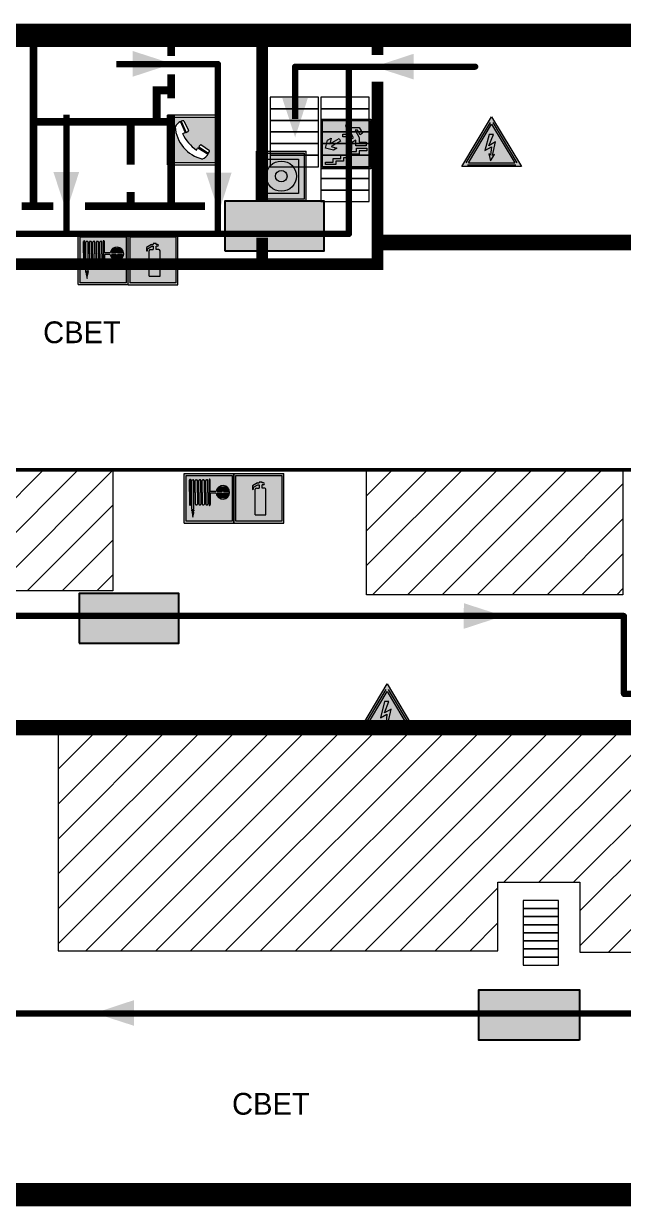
# Model space of a CAD drawing. Header units: millimetres. Extents: x 13114 to 67229, y 22859 to 38520.
# Drawn here: x 20393 to 20491.7, y 30578.7 to 30773.5 of the extents above; entities that cross this region are included whole.
import ezdxf

# ---------------------------------------------------------------- set-up
doc = ezdxf.new("R2010")
doc.units = ezdxf.units.MM
doc.layers.add('План_Штампы', color=7, linetype='Continuous')
doc.styles.add('обычный', font='arial.ttf')
pattern_1 = [(45, (-1883.78, 20265.3152), (-2.87368196, 2.87368196), [])]

# ---------------------------------------------------------------- blocks, each defined once
blk = doc.blocks.new('A$C7B4425F7')
at = {"true_color": 0xffffff}
blk.add_hatch(color=7, dxfattribs=at).paths.add_polyline_path([(0, 0), (-16, 0), (-16, -8), (0, -8)])
h = blk.add_hatch(color=126)
h.paths.add_polyline_path([(-0.2, -0.2), (-15.8, -0.2), (-15.8, -7.8), (-0.2, -7.8)])
h.paths.add_polyline_path([(-11.76, -2.03), (-11.76, -3.66), (-11.17, -3.66, -0.568275), (-11.17, -6.18), (-12.58, -6.18), (-12.58, -2.03)], flags=16)
h.paths.add_polyline_path([(-13.33, -4.12, -0.495768), (-13.59, -6.18), (-15.03, -6.18), (-15.03, -2.03), (-13.59, -2.03, -0.487973)], flags=16)
h.paths.add_polyline_path([(-10.25, -2.03), (-9.48, -2.03), (-9.48, -6.18), (-10.25, -6.18)], flags=16)
h.paths.add_polyline_path([(-13.84, -3.69), (-14.24, -3.69), (-14.24, -3.03), (-13.9, -3.03, -0.692621)], flags=0)
h.paths.add_polyline_path([(-9.15, -2.03), (-8.4, -2.03), (-8.04, -3.07), (-7.68, -2.03), (-6.93, -2.03), (-7.64, -4.1), (-6.93, -6.18), (-7.68, -6.18), (-8.04, -5.14), (-8.4, -6.18), (-9.15, -6.18), (-8.44, -4.1)], flags=16)
h.paths.add_polyline_path([(-11.76, -4.46), (-11.42, -4.46, -0.692621), (-11.36, -5.12), (-11.76, -5.12)], flags=0)
h.paths.add_polyline_path([(-13.9, -5.2), (-14.24, -5.2), (-14.24, -4.55), (-13.84, -4.55, -0.708038)], flags=0)
edge = h.paths.add_edge_path(flags=16)
edge.add_ellipse((-5.51, -4.08), major_axis=(0, 2.05), ratio=0.586184, start_angle=0, end_angle=360)
edge = h.paths.add_edge_path(flags=0)
edge.add_ellipse((-5.51, -4.08), major_axis=(0, 1.14), ratio=0.454828, start_angle=0, end_angle=360)
h.paths.add_polyline_path([(-4.13, -4.96, 0.377264), (-3.48, -4.52, 0.0555), (-3.16, -2.03), (-1.66, -2.03), (-1.66, -4.96), (-0.96, -4.96), (-0.96, -7.01), (-1.75, -7.01), (-1.75, -6.18), (-3.3, -6.18), (-3.3, -7.02), (-4.13, -7.02)], flags=16)
h.paths.add_polyline_path([(-2.73, -2.91), (-2.28, -2.91), (-2.28, -4.96), (-3.05, -4.96, 0.079136)], flags=0)
at = {"color": 126}
blk.add_lwpolyline([(-16, -8), (0, -8), (0, 0), (-16, 0)], close=True, dxfattribs=at)
blk = doc.blocks.new('вниз 3')
at = {"lineweight": 0, "true_color": 0xffffff}
h = blk.add_hatch(color=7, dxfattribs=at)
h.dxf.hatch_style = 1
h.paths.add_polyline_path([(40997.5, -4475.69), (40997.25, -4475.28), (40995.76, -4476.15), (40995.97, -4475.23), (40995.39, -4475.56), (40995.05, -4476.83), (40996.33, -4477.17), (40996.91, -4476.83), (40996, -4476.55)], flags=0)
h.paths.add_polyline_path([(40999.81, -4473.95), (41000.22, -4473.95), (41000.64, -4474.67), (41001.03, -4474.43), (41000.46, -4473.49), (41000.42, -4473.49), (40999.43, -4473.49), (40998.68, -4473.92), (40998.68, -4474.57), (40997.88, -4474.57), (40997.88, -4475), (40999.14, -4475), (40999.14, -4474.43), (40999.14, -4474.38), (40999.59, -4475.15), (40998.72, -4475.67), (40998.72, -4477.06), (40999.24, -4477.06), (40999.24, -4475.96), (40999.95, -4475.56), (40999.95, -4476.43), (41001.61, -4476.43), (41001.61, -4475.88), (41000.47, -4475.88), (41000.47, -4475.12)], flags=0)
h.paths.add_polyline_path([(40999.2, -4473.24, 1), (40998.35, -4473.24, 1)], flags=0)
h.paths.add_polyline_path([(41000.46, -4477.26), (41001.69, -4477.26), (41001.69, -4476.84), (41000.03, -4476.84), (41000.03, -4477.39), (40998.78, -4477.39), (40998.78, -4477.95), (40997.53, -4477.95), (40997.53, -4478.5), (40996.29, -4478.5), (40996.29, -4479.06), (40995.05, -4479.06), (40995.05, -4479.48), (40995.29, -4479.48), (40996.72, -4479.48), (40996.72, -4478.92), (40997.97, -4478.92), (40997.97, -4478.36), (40999.2, -4478.36), (40999.2, -4477.81), (41000.46, -4477.81)], flags=0)
h.paths.add_polyline_path([(41002.37, -4472.17), (40994.37, -4472.17), (40994.37, -4480.17), (41002.37, -4480.17)])
h.paths.add_polyline_path([(41002.16, -4479.96), (40994.57, -4479.96), (40994.57, -4472.37), (41002.16, -4472.37)], flags=16)
h.paths.add_polyline_path([(41001.61, -4475.88), (41001.61, -4476.43), (40999.95, -4476.43), (40999.95, -4475.56), (40999.24, -4475.96), (40999.24, -4477.06), (40998.72, -4477.06), (40998.72, -4475.67), (40999.59, -4475.15), (40999.14, -4474.38), (40999.14, -4474.43), (40999.14, -4475), (40997.88, -4475), (40997.88, -4474.57), (40998.68, -4474.57), (40998.68, -4473.92), (40999.43, -4473.49), (41000.42, -4473.49), (41000.46, -4473.49), (41001.03, -4474.43), (41000.64, -4474.67), (41000.22, -4473.95), (40999.81, -4473.95), (41000.47, -4475.12), (41000.47, -4475.88)], flags=0)
h.paths.add_polyline_path([(41001.69, -4476.84), (41001.69, -4477.26), (41000.46, -4477.26), (41000.46, -4477.81), (40999.2, -4477.81), (40999.2, -4478.36), (40997.97, -4478.36), (40997.97, -4478.92), (40996.72, -4478.92), (40996.72, -4479.48), (40995.05, -4479.48), (40995.05, -4479.06), (40996.29, -4479.06), (40996.29, -4478.5), (40997.53, -4478.5), (40997.53, -4477.95), (40998.78, -4477.95), (40998.78, -4477.39), (41000.03, -4477.39), (41000.03, -4476.84)], flags=0)
h.paths.add_polyline_path([(40998.35, -4473.24, -1), (40999.2, -4473.24, -1)], flags=0)
h.paths.add_polyline_path([(40997.5, -4475.69), (40996, -4476.55), (40996.91, -4476.83), (40996.33, -4477.17), (40995.05, -4476.83), (40995.39, -4475.56), (40995.97, -4475.23), (40995.76, -4476.15), (40997.25, -4475.28)], flags=0)
at = {"lineweight": 0}
h = blk.add_hatch(color=126, dxfattribs=at)
h.dxf.hatch_style = 1
h.paths.add_polyline_path([(41002.16, -4472.37), (40994.57, -4472.37), (40994.57, -4479.96), (41002.16, -4479.96)])
h.paths.add_polyline_path([(40995.97, -4475.23), (40995.76, -4476.15), (40997.25, -4475.28), (40997.5, -4475.69), (40996, -4476.55), (40996.91, -4476.83), (40996.33, -4477.17), (40995.05, -4476.83), (40995.39, -4475.56)], flags=16)
h.paths.add_polyline_path([(40997.88, -4474.57), (40998.68, -4474.57), (40998.68, -4473.92), (40999.43, -4473.49), (41000.42, -4473.49), (41000.46, -4473.49), (41001.03, -4474.43), (41000.64, -4474.67), (41000.22, -4473.95), (40999.81, -4473.95), (41000.47, -4475.12), (41000.47, -4475.88), (41001.61, -4475.88), (41001.61, -4476.43), (40999.95, -4476.43), (40999.95, -4475.56), (40999.24, -4475.96), (40999.24, -4477.06), (40998.72, -4477.06), (40998.72, -4475.67), (40999.59, -4475.15), (40999.14, -4474.38), (40999.14, -4474.43), (40999.14, -4475), (40997.88, -4475)], flags=16)
h.paths.add_polyline_path([(40998.35, -4473.24, -1), (40999.2, -4473.24, -1)], flags=16)
h.paths.add_polyline_path([(40997.53, -4477.95), (40998.78, -4477.95), (40998.78, -4477.39), (41000.03, -4477.39), (41000.03, -4476.84), (41001.69, -4476.84), (41001.69, -4477.26), (41000.46, -4477.26), (41000.46, -4477.81), (40999.2, -4477.81), (40999.2, -4478.36), (40997.97, -4478.36), (40997.97, -4478.92), (40996.72, -4478.92), (40996.72, -4479.48), (40995.05, -4479.48), (40995.05, -4479.06), (40996.29, -4479.06), (40996.29, -4478.5), (40997.53, -4478.5)], flags=16)
at = {"lineweight": 0, "true_color": 0xffffff}
h = blk.add_hatch(color=7, dxfattribs=at)
h.dxf.hatch_style = 1
h.paths.add_polyline_path([(40999.2, -4473.24, 1), (40998.35, -4473.24, 1)])
h.paths.add_polyline_path([(40999.81, -4473.95), (41000.22, -4473.95), (41000.64, -4474.67), (41001.03, -4474.43), (41000.46, -4473.49), (41000.42, -4473.49), (40999.43, -4473.49), (40998.68, -4473.92), (40998.68, -4474.57), (40997.88, -4474.57), (40997.88, -4475), (40999.14, -4475), (40999.14, -4474.43), (40999.14, -4474.38), (40999.59, -4475.15), (40998.72, -4475.67), (40998.72, -4477.06), (40999.24, -4477.06), (40999.24, -4475.96), (40999.95, -4475.56), (40999.95, -4476.43), (41001.61, -4476.43), (41001.61, -4475.88), (41000.47, -4475.88), (41000.47, -4475.12)])
h.paths.add_polyline_path([(40999.2, -4477.81), (41000.46, -4477.81), (41000.46, -4477.26), (41001.69, -4477.26), (41001.69, -4476.84), (41000.03, -4476.84), (41000.03, -4477.39), (40998.78, -4477.39), (40998.78, -4477.95), (40997.53, -4477.95), (40997.53, -4478.5), (40996.29, -4478.5), (40996.29, -4479.06), (40995.05, -4479.06), (40995.05, -4479.48), (40995.29, -4479.48), (40996.72, -4479.48), (40996.72, -4478.92), (40997.97, -4478.92), (40997.97, -4478.36), (40999.2, -4478.36)])
h.paths.add_polyline_path([(40997.5, -4475.69), (40997.25, -4475.28), (40995.76, -4476.15), (40995.97, -4475.23), (40995.39, -4475.56), (40995.05, -4476.83), (40996.33, -4477.17), (40996.91, -4476.83), (40996, -4476.55)])
at = {"color": 126, "lineweight": 0}
for points in [[(40994.37, -4472.17), (41002.37, -4472.17), (41002.37, -4480.17), (40994.37, -4480.17)], [(40994.57, -4472.37), (41002.16, -4472.37), (41002.16, -4479.96), (40994.57, -4479.96)]]:
    blk.add_lwpolyline(points, close=True, dxfattribs=at)
for points in [[(40999.14, -4474.43), (40999.14, -4475), (40997.88, -4475), (40997.88, -4474.57), (40998.68, -4474.57), (40998.68, -4473.92), (40999.43, -4473.49), (41000.42, -4473.49), (41000.46, -4473.49), (41001.03, -4474.43), (41000.64, -4474.67), (41000.22, -4473.95), (40999.81, -4473.95), (41000.47, -4475.12), (41000.47, -4475.88), (41001.61, -4475.88), (41001.61, -4476.43), (40999.95, -4476.43), (40999.95, -4475.56), (40999.24, -4475.96), (40999.24, -4477.06), (40998.72, -4477.06), (40998.72, -4475.67), (40999.59, -4475.15), (40999.14, -4474.38), (40999.14, -4474.43)], [(40995.05, -4476.83), (40995.39, -4475.56), (40995.97, -4475.23), (40995.76, -4476.15), (40997.25, -4475.28), (40997.5, -4475.69), (40996, -4476.55), (40996.91, -4476.83), (40996.33, -4477.17), (40995.05, -4476.83)], [(40995.29, -4479.48), (40995.05, -4479.48), (40995.05, -4479.06), (40996.29, -4479.06), (40996.29, -4478.5), (40997.53, -4478.5), (40997.53, -4477.95), (40998.78, -4477.95), (40998.78, -4477.39), (41000.03, -4477.39), (41000.03, -4476.84), (41001.69, -4476.84), (41001.69, -4477.26), (41000.46, -4477.26), (41000.46, -4477.81), (40999.2, -4477.81), (40999.2, -4478.36), (40997.97, -4478.36), (40997.97, -4478.92), (40996.72, -4478.92), (40996.72, -4479.48), (40995.05, -4479.48)]]:
    blk.add_lwpolyline(points, dxfattribs=at)
blk.add_circle((40998.77, -4473.24), 0.426, dxfattribs=at)
blk = doc.blocks.new('A$C54414219')
at = {"true_color": 0xffffff}
h = blk.add_hatch(color=7, dxfattribs=at)
h.paths.add_polyline_path([(2.39, -9.45), (2.39, -18.3), (11.23, -18.3), (11.23, -9.45)], flags=0)
h.paths.add_polyline_path([(10.71, -13.87, -1), (2.92, -13.87, -1)], flags=0)
h.paths.add_polyline_path([(8.3, -13.87, -1), (5.33, -13.87, -1)], flags=0)
h.paths.add_polyline_path([(0.41, -7.47), (0.41, -20.27), (13.21, -20.27), (13.21, -7.47)])
h.paths.add_polyline_path([(0.92, -19.77), (12.71, -19.77), (12.71, -7.98), (0.92, -7.98)], flags=16)
h.paths.add_polyline_path([(11.23, -9.45), (11.23, -18.3), (2.39, -18.3), (2.39, -9.45)], flags=0)
at = {"lineweight": 5}
h = blk.add_hatch(color=242, dxfattribs=at)
h.paths.add_polyline_path([(12.71, -7.98), (0.92, -7.98), (0.92, -19.77), (12.71, -19.77)])
h.paths.add_polyline_path([(11.23, -18.3), (2.39, -18.3), (2.39, -9.45), (11.23, -9.45)], flags=16)
h.paths.add_polyline_path([(10.71, -13.87, -1), (2.92, -13.87, -1)], flags=0)
h.paths.add_polyline_path([(8.3, -13.87, -1), (5.33, -13.87, -1)], flags=0)
at = {"true_color": 0xffffff}
h = blk.add_hatch(color=7, dxfattribs=at)
h.paths.add_polyline_path([(2.39, -9.45), (2.39, -18.3), (11.23, -18.3), (11.23, -9.45)])
h.paths.add_polyline_path([(10.71, -13.87, -1), (2.92, -13.87, -1)], flags=16)
h.paths.add_polyline_path([(8.3, -13.87, -1), (5.33, -13.87, -1)], flags=0)
at = {"lineweight": 5}
h = blk.add_hatch(color=242, dxfattribs=at)
h.paths.add_polyline_path([(2.92, -13.87, 1), (10.71, -13.87, 1)])
h.paths.add_polyline_path([(8.3, -13.87, -1), (5.33, -13.87, -1)], flags=16)
at = {"color": 242, "lineweight": 5}
for p, q in [((0.41, -20.27), (0.41, -7.47)), ((0.41, -7.47), (13.21, -7.47)), ((0.41, -7.47), (13.21, -7.47)), ((13.21, -20.27), (13.21, -7.47)), ((0.41, -20.27), (13.21, -20.27))]:
    blk.add_line(p, q, dxfattribs=at)
for points in [[(0.92, -7.98), (12.71, -7.98), (12.71, -19.77), (0.92, -19.77)], [(2.39, -9.45), (11.23, -9.45), (11.23, -18.3), (2.39, -18.3)]]:
    blk.add_lwpolyline(points, close=True, dxfattribs=at)
for radius in [3.89, 1.49]:
    blk.add_circle((6.81, -13.87), radius, dxfattribs=at)
blk = doc.blocks.new('A$C456E1F9C')
at = {"lineweight": 5}
h = blk.add_hatch(color=242, dxfattribs=at)
h.paths.add_polyline_path([(0.51, -1.47), (0.51, -13.26), (12.29, -13.26), (12.29, -1.47)])
h.paths.add_polyline_path([(5.42, -4.95, -0.254479), (4.78, -5.4), (3.52, -2.53, -0.209735), (4.23, -2.4)], flags=16)
h.paths.add_polyline_path([(8.53, -8.6), (10.87, -10.17), (10.54, -10.76), (8.03, -9.13, -0.192251)], flags=16)
h.paths.add_polyline_path([(4.61, -5.49, 0.005518), (3.87, -5.72, 0.128647), (7.49, -10.01, 0.00809), (7.83, -9.33), (10.47, -10.97, -0.16736), (8.99, -12.25, -0.327862), (1.95, -3.95, -0.166952), (3.36, -2.62)], flags=16)
at = {"color": 242, "lineweight": 5}
for p, q in [((0, -13.77), (0, -0.97)), ((12.8, -0.97), (0, -0.97)), ((4.61, -5.49), (3.36, -2.62)), ((3.52, -2.53), (4.78, -5.4)), ((4.23, -2.4), (5.42, -4.95)), ((12.8, -13.77), (12.8, -0.97)), ((10.81, -10.12), (8.53, -8.6)), ((7.83, -9.33), (10.47, -10.97)), ((8.03, -9.13), (10.54, -10.76)), ((10.54, -10.76), (10.8, -10.3)), ((10.8, -10.3), (10.81, -10.12)), ((0, -13.77), (12.8, -13.77))]:
    blk.add_line(p, q, dxfattribs=at)
blk.add_lwpolyline([(0.51, -1.47), (12.29, -1.47), (12.29, -13.26), (0.51, -13.26)], close=True, dxfattribs=at)
for centre, radius, start, end in [((4.59, -5.34), 2.99, 114.2845, 152.1974), ((4.02, -3.27), 0.891, 76.3284, 123.7092), ((11.12, -3.31), 9.19, 183.9915, 256.6009), ((14.98, -39.1), 35.17, 107.1487, 108.4135), ((13.86, -0.94), 11.08, 205.5536, 234.8762), ((4.68, -4.59), 0.824, 276.9621, 334.0723), ((8.94, -9.5), 0.989, 114.4092, 157.9388), ((-13.31, 0.8), 23.44, 332.5487, 334.4027), ((7.87, -9.46), 3, 291.9291, 329.9329)]:
    blk.add_arc(centre, radius, start, end, dxfattribs=at)
blk = doc.blocks.new('A$C37112FD5')
at = {"true_color": 0xf5f5ff}
h = blk.add_hatch(color=7, dxfattribs=at)
h.dxf.hatch_style = 1
h.paths.add_polyline_path([(12.8, -7.4), (0, -7.4), (0, -20.2), (12.8, -20.2)])
h.paths.add_polyline_path([(12.29, -7.91), (12.29, -19.69), (0.51, -19.69), (0.51, -7.91)], flags=16)
h.paths.add_polyline_path([(4.98, -9.04, -0.42597), (5.17, -9.22), (5.17, -12.25), (5.17, -15.29, -0.432244), (4.98, -15.47), (4.83, -15.47, -0.42597), (4.64, -15.29), (4.64, -12.25), (4.64, -9.22, -0.432244), (4.83, -9.04)], flags=0)
h.paths.add_polyline_path([(4.28, -9.22), (4.28, -12.25), (4.28, -15.29, -0.432244), (4.09, -15.47), (3.94, -15.47, -0.42597), (3.75, -15.29), (3.75, -12.25), (3.75, -9.22, -0.432244), (3.94, -9.04), (4.09, -9.04, -0.42597)], flags=0)
h.paths.add_polyline_path([(5.72, -9.04), (5.87, -9.04, -0.42597), (6.06, -9.22), (6.06, -12.25), (6.06, -15.29, -0.432244), (5.87, -15.47), (5.72, -15.47, -0.42597), (5.53, -15.29), (5.53, -12.25), (5.53, -9.22, -0.432244)], flags=0)
h.paths.add_polyline_path([(6.42, -8.9), (6.5, -8.9, -0.42597), (6.69, -9.08), (6.69, -12.03), (8.21, -12.03, -15.824349), (8.21, -12.47), (6.69, -12.47), (6.69, -15.42, -0.432244), (6.5, -15.6), (6.42, -15.6)], flags=0)
h.paths.add_polyline_path([(3.39, -9.22), (3.39, -12.25), (3.39, -15.29, -0.432244), (3.2, -15.47), (3.05, -15.47, -0.42597), (2.85, -15.29), (2.85, -12.25), (2.85, -9.22, -0.432244), (3.05, -9.04), (3.2, -9.04, -0.42597)], flags=0)
h.paths.add_polyline_path([(2.5, -9.22), (2.5, -16.71), (1.96, -16.71), (1.96, -9.22, -0.432244), (2.15, -9.04), (2.31, -9.04, -0.42597)], flags=0)
h.paths.add_polyline_path([(1.61, -8.9), (1.61, -15.6), (1.57, -15.6, -0.42597), (1.37, -15.42), (1.37, -12.03), (1.37, -9.09, -0.432244), (1.57, -8.9)], flags=0)
h.paths.add_polyline_path([(9.76, -10.81), (9.76, -12.03), (8.49, -12.03, -0.336371)], flags=0)
h.paths.add_polyline_path([(8.49, -12.47), (9.76, -12.47), (9.76, -13.7, -0.336371)], flags=0)
h.paths.add_polyline_path([(10.11, -10.81, -0.336371), (11.38, -12.03), (10.11, -12.03)], flags=0)
h.paths.add_polyline_path([(10.11, -12.47), (11.38, -12.47, -0.336371), (10.11, -13.7)], flags=0)
h.paths.add_polyline_path([(2.5, -16.84), (2.5, -17.05), (1.97, -17.05), (1.97, -16.84)], flags=0)
h.paths.add_polyline_path([(2.5, -17.24, -0.033778), (2.24, -18.6, -0.033778), (1.97, -17.24)], flags=0)
h = blk.add_hatch(color=242)
h.dxf.hatch_style = 1
h.paths.add_polyline_path([(12.29, -7.91), (0.51, -7.91), (0.51, -19.69), (12.29, -19.69)])
h.paths.add_polyline_path([(6.42, -15.6), (6.42, -8.9), (6.5, -8.9, -0.42597), (6.69, -9.08), (6.69, -12.03), (8.21, -12.03, -15.824349), (8.21, -12.47), (6.69, -12.47), (6.69, -15.42, -0.432244), (6.5, -15.6)], flags=16)
h.paths.add_polyline_path([(5.87, -15.47), (5.72, -15.47, -0.42597), (5.53, -15.29), (5.53, -12.25), (5.53, -9.22, -0.432244), (5.72, -9.04), (5.87, -9.04, -0.42597), (6.06, -9.22), (6.06, -12.25), (6.06, -15.29, -0.432244)], flags=16)
h.paths.add_polyline_path([(4.98, -15.47), (4.83, -15.47, -0.42597), (4.64, -15.29), (4.64, -12.25), (4.64, -9.22, -0.432244), (4.83, -9.04), (4.98, -9.04, -0.42597), (5.17, -9.22), (5.17, -12.25), (5.17, -15.29, -0.432244)], flags=16)
h.paths.add_polyline_path([(4.09, -15.47), (3.94, -15.47, -0.42597), (3.75, -15.29), (3.75, -12.25), (3.75, -9.22, -0.432244), (3.94, -9.04), (4.09, -9.04, -0.42597), (4.28, -9.22), (4.28, -12.25), (4.28, -15.29, -0.432244)], flags=16)
h.paths.add_polyline_path([(3.2, -15.47), (3.05, -15.47, -0.42597), (2.85, -15.29), (2.85, -12.25), (2.85, -9.22, -0.432244), (3.05, -9.04), (3.2, -9.04, -0.42597), (3.39, -9.22), (3.39, -12.25), (3.39, -15.29, -0.432244)], flags=16)
h.paths.add_polyline_path([(2.5, -17.05), (1.97, -17.05), (1.97, -16.84), (2.5, -16.84)], flags=16)
h.paths.add_polyline_path([(2.5, -17.24, -0.033778), (2.24, -18.6, -0.033778), (1.97, -17.24)], flags=16)
h.paths.add_polyline_path([(2.5, -16.71), (1.96, -16.71), (1.96, -9.22, -0.432244), (2.15, -9.04), (2.31, -9.04, -0.42597), (2.5, -9.22)], flags=16)
h.paths.add_polyline_path([(1.61, -15.6), (1.57, -15.6, -0.42597), (1.37, -15.42), (1.37, -12.03), (1.37, -9.09, -0.432244), (1.57, -8.9), (1.61, -8.9)], flags=16)
h.paths.add_polyline_path([(8.49, -12.47), (9.76, -12.47), (9.76, -13.7, -0.336371)], flags=0)
h.paths.add_polyline_path([(10.11, -13.7), (10.11, -12.47), (11.38, -12.47, -0.336371)], flags=0)
h.paths.add_polyline_path([(8.49, -12.03, -0.336371), (9.76, -10.81), (9.76, -12.03)], flags=0)
h.paths.add_polyline_path([(10.11, -12.03), (10.11, -10.81, -0.336371), (11.38, -12.03)], flags=0)
h = blk.add_hatch(color=7, dxfattribs=at)
h.dxf.hatch_style = 1
h.paths.add_polyline_path([(1.61, -8.9), (1.57, -8.9, 0.432244), (1.37, -9.09), (1.37, -12.03), (1.37, -15.42, 0.42597), (1.57, -15.6), (1.61, -15.6)])
h.paths.add_polyline_path([(2.5, -9.22, 0.42597), (2.31, -9.04), (2.15, -9.04, 0.432244), (1.96, -9.22), (1.96, -16.71), (2.5, -16.71)])
h.paths.add_polyline_path([(2.5, -16.84), (1.97, -16.84), (1.97, -17.05), (2.5, -17.05)])
h.paths.add_polyline_path([(2.5, -17.24), (1.97, -17.24, 0.033778), (2.24, -18.6, 0.033778)])
h.paths.add_polyline_path([(3.39, -12.25), (3.39, -9.22, 0.42597), (3.2, -9.04), (3.05, -9.04, 0.432244), (2.85, -9.22), (2.85, -12.25), (2.85, -15.29, 0.42597), (3.05, -15.47), (3.2, -15.47, 0.432244), (3.39, -15.29)])
h.paths.add_polyline_path([(4.28, -12.25), (4.28, -9.22, 0.42597), (4.09, -9.04), (3.94, -9.04, 0.432244), (3.75, -9.22), (3.75, -12.25), (3.75, -15.29, 0.42597), (3.94, -15.47), (4.09, -15.47, 0.432244), (4.28, -15.29)])
h.paths.add_polyline_path([(5.17, -12.25), (5.17, -9.22, 0.42597), (4.98, -9.04), (4.83, -9.04, 0.432244), (4.64, -9.22), (4.64, -12.25), (4.64, -15.29, 0.42597), (4.83, -15.47), (4.98, -15.47, 0.432244), (5.17, -15.29)])
h.paths.add_polyline_path([(6.06, -12.25), (6.06, -9.22, 0.42597), (5.87, -9.04), (5.72, -9.04, 0.432244), (5.53, -9.22), (5.53, -12.25), (5.53, -15.29, 0.42597), (5.72, -15.47), (5.87, -15.47, 0.432244), (6.06, -15.29)])
h.paths.add_polyline_path([(6.69, -12.47), (8.21, -12.47, 15.824349), (8.21, -12.03), (6.69, -12.03), (6.69, -9.08, 0.42597), (6.5, -8.9), (6.42, -8.9), (6.42, -15.6), (6.5, -15.6, 0.432244), (6.69, -15.42)])
h.paths.add_polyline_path([(8.49, -12.47), (9.76, -12.47), (9.76, -13.7, -0.336371)], flags=16)
h.paths.add_polyline_path([(8.49, -12.03, -0.336371), (9.76, -10.81), (9.76, -12.03)], flags=16)
h.paths.add_polyline_path([(10.11, -12.47), (11.38, -12.47, -0.336371), (10.11, -13.7)], flags=16)
h.paths.add_polyline_path([(10.11, -12.03), (10.11, -10.81, -0.336371), (11.38, -12.03)], flags=16)
h = blk.add_hatch(color=242)
h.dxf.hatch_style = 1
h.paths.add_polyline_path([(9.76, -10.81, 0.336371), (8.49, -12.03), (9.76, -12.03)])
h.paths.add_polyline_path([(10.11, -10.81), (10.11, -12.03), (11.38, -12.03, 0.336371)])
h.paths.add_polyline_path([(11.38, -12.47), (10.11, -12.47), (10.11, -13.7, 0.336371)])
h.paths.add_polyline_path([(9.76, -12.47), (8.49, -12.47, 0.336371), (9.76, -13.7)])
at = {"color": 242, "lineweight": 5}
for p, q in [((0, -20.2), (0, -7.4)), ((0, -7.4), (12.8, -7.4)), ((1.37, -12.03), (1.37, -9.08)), ((1.57, -8.9), (1.61, -8.9)), ((1.61, -8.9), (1.61, -15.6)), ((2.15, -9.04), (2.31, -9.04)), ((3.05, -9.04), (3.2, -9.04)), ((3.94, -9.04), (4.09, -9.04)), ((4.83, -9.04), (4.98, -9.04)), ((5.72, -9.04), (5.87, -9.04)), ((6.42, -8.9), (6.42, -15.6)), ((6.5, -8.9), (6.42, -8.9)), ((6.69, -12.03), (6.69, -9.08)), ((12.8, -20.2), (12.8, -7.4)), ((1.37, -12.03), (1.37, -15.42)), ((1.96, -16.71), (1.96, -9.22)), ((2.5, -16.71), (2.5, -9.22)), ((2.85, -12.25), (2.85, -9.22)), ((3.39, -12.25), (3.39, -9.22)), ((3.75, -12.25), (3.75, -9.22)), ((4.28, -12.25), (4.28, -9.22)), ((4.64, -12.25), (4.64, -9.22)), ((5.17, -12.25), (5.17, -9.22)), ((5.53, -12.25), (5.53, -9.22)), ((6.06, -12.25), (6.06, -9.22)), ((8.21, -12.03), (6.69, -12.03)), ((9.76, -12.03), (8.49, -12.03)), ((9.76, -10.81), (9.76, -12.03)), ((10.11, -10.81), (10.11, -12.03)), ((11.38, -12.03), (10.11, -12.03)), ((2.85, -12.25), (2.85, -15.29)), ((3.39, -12.25), (3.39, -15.29)), ((3.75, -12.25), (3.75, -15.29)), ((4.28, -12.25), (4.28, -15.29)), ((4.64, -12.25), (4.64, -15.29)), ((5.17, -12.25), (5.17, -15.29)), ((5.53, -12.25), (5.53, -15.29)), ((6.06, -12.25), (6.06, -15.29)), ((8.21, -12.47), (6.69, -12.47)), ((6.69, -12.47), (6.69, -15.42)), ((9.76, -12.47), (8.49, -12.47)), ((9.76, -12.47), (9.76, -13.7)), ((11.38, -12.47), (10.11, -12.47)), ((10.11, -12.47), (10.11, -13.7)), ((1.57, -15.6), (1.61, -15.6)), ((1.96, -16.71), (2.5, -16.71)), ((1.97, -16.84), (2.5, -16.84)), ((1.97, -17.05), (1.97, -16.84)), ((2.5, -17.05), (1.97, -17.05)), ((1.97, -17.24), (2.5, -17.24)), ((2.5, -16.84), (2.5, -17.05)), ((3.05, -15.47), (3.2, -15.47)), ((3.94, -15.47), (4.09, -15.47)), ((4.83, -15.47), (4.98, -15.47)), ((5.72, -15.47), (5.87, -15.47)), ((6.42, -15.6), (6.5, -15.6)), ((0, -20.2), (12.8, -20.2))]:
    blk.add_line(p, q, dxfattribs=at)
blk.add_lwpolyline([(0.51, -7.91), (12.29, -7.91), (12.29, -19.69), (0.51, -19.69)], close=True, dxfattribs=at)
for centre, radius, start, end in [((1.56, -9.09), 0.182, 87.1027, 180.6071), ((2.15, -9.22), 0.182, 87.1027, 180.6071), ((2.32, -9.22), 0.182, 359.3929, 92.8973), ((3.04, -9.22), 0.182, 87.1027, 180.6071), ((3.21, -9.22), 0.182, 359.3929, 92.8973), ((3.93, -9.22), 0.182, 87.1027, 180.6071), ((4.1, -9.22), 0.182, 359.3929, 92.8973), ((4.82, -9.22), 0.182, 87.1027, 180.6071), ((4.99, -9.22), 0.182, 359.3929, 92.8973), ((5.71, -9.22), 0.182, 87.1027, 180.6071), ((5.88, -9.22), 0.182, 359.3929, 92.8973), ((6.51, -9.09), 0.182, 359.3929, 92.8973), ((9.93, -12.25), 1.74, 187.2319, 172.7681), ((9.93, -12.25), 1.46, 96.9927, 171.3585), ((9.93, -12.25), 1.46, 8.6415, 83.0073), ((9.93, -12.25), 1.46, 188.6415, 263.0073), ((9.93, -12.25), 1.46, 276.9927, 351.3585), ((1.56, -15.42), 0.182, 179.3929, 272.8973), ((12.17, -15.98), 10.27, 187.041, 194.7793), ((-7.7, -15.98), 10.27, 345.2207, 352.959), ((3.04, -15.29), 0.182, 179.3929, 272.8973), ((3.21, -15.29), 0.182, 267.1027, 0.6071), ((3.93, -15.29), 0.182, 179.3929, 272.8973), ((4.1, -15.29), 0.182, 267.1027, 0.6071), ((4.82, -15.29), 0.182, 179.3929, 272.8973), ((4.99, -15.29), 0.182, 267.1027, 0.6071), ((5.71, -15.29), 0.182, 179.3929, 272.8973), ((5.88, -15.29), 0.182, 267.1027, 0.6071), ((6.51, -15.42), 0.182, 267.1027, 0.6071)]:
    blk.add_arc(centre, radius, start, end, dxfattribs=at)
blk = doc.blocks.new('A$C3AD82952')
at = {"true_color": 0xf5f5ff}
h = blk.add_hatch(color=7, dxfattribs=at)
h.dxf.hatch_style = 1
h.paths.add_polyline_path([(8.21, 8.73, 0.414214), (7.89, 9.05), (7.22, 9.05), (7.22, 9.92), (7.59, 9.92, 1), (7.57, 10.36), (7.22, 10.36), (7.22, 10.6), (6.43, 10.6), (6.43, 10.36), (6.01, 10.36), (4.74, 9.59), (4.74, 8.69), (4.98, 8.73), (4.98, 9.26), (6.12, 9.91), (6.43, 9.91), (6.43, 9.05), (5.76, 9.05, 0.414214), (5.44, 8.73), (5.44, 2.2), (8.21, 2.2)], flags=0)
h.paths.add_polyline_path([(12.8, 12.8), (0, 12.8), (0, 0), (12.8, 0)])
h.paths.add_polyline_path([(0.51, 12.29), (12.29, 12.29), (12.29, 0.51), (0.51, 0.51)], flags=16)
h.paths.add_polyline_path([(4.74, 9.59), (6.01, 10.36), (6.43, 10.36), (6.43, 10.6), (7.22, 10.6), (7.22, 10.36), (7.59, 10.36, -0.94586), (7.59, 9.92), (7.22, 9.92), (7.22, 9.05), (7.89, 9.05, -0.414214), (8.21, 8.73), (8.21, 2.2), (5.44, 2.2), (5.44, 8.73, -0.414214), (5.76, 9.05), (6.43, 9.05), (6.43, 9.91), (6.12, 9.91), (4.98, 9.26), (4.98, 8.73), (4.74, 8.69)], flags=0)
h = blk.add_hatch(color=242)
h.dxf.hatch_style = 1
h.paths.add_polyline_path([(12.29, 12.29), (0.51, 12.29), (0.51, 0.51), (12.29, 0.51)])
h.paths.add_polyline_path([(4.74, 8.69), (4.74, 9.59), (6.01, 10.36), (6.43, 10.36), (6.43, 10.6), (7.22, 10.6), (7.22, 10.36), (7.59, 10.36, -0.94586), (7.59, 9.92), (7.22, 9.92), (7.22, 9.05), (7.89, 9.05, -0.414214), (8.21, 8.73), (8.21, 2.2), (5.44, 2.2), (5.44, 8.73, -0.414214), (5.76, 9.05), (6.43, 9.05), (6.43, 9.91), (6.12, 9.91), (4.98, 9.26), (4.98, 8.73)], flags=16)
h = blk.add_hatch(color=7, dxfattribs=at)
h.dxf.hatch_style = 1
h.paths.add_polyline_path([(8.21, 8.73, 0.414214), (7.89, 9.05), (7.22, 9.05), (7.22, 9.92), (7.59, 9.92, 1), (7.57, 10.36), (7.22, 10.36), (7.22, 10.6), (6.43, 10.6), (6.43, 10.36), (6.01, 10.36), (4.74, 9.59), (4.74, 8.69), (4.98, 8.73), (4.98, 9.26), (6.12, 9.91), (6.43, 9.91), (6.43, 9.05), (5.76, 9.05, 0.414214), (5.44, 8.73), (5.44, 2.2), (8.21, 2.2)])
at = {"color": 242, "lineweight": 5}
for p, q in [((0, 0), (0, 12.8)), ((0, 12.8), (12.8, 12.8)), ((12.8, 0), (12.8, 12.8)), ((6.01, 10.36), (4.74, 9.59)), ((4.74, 9.59), (4.74, 8.69)), ((4.98, 9.26), (6.12, 9.91)), ((4.98, 8.73), (4.98, 9.26)), ((6.01, 10.36), (6.43, 10.36)), ((6.12, 9.91), (6.43, 9.91)), ((7.22, 10.6), (6.43, 10.6)), ((6.43, 10.6), (6.43, 10.36)), ((6.43, 9.91), (6.43, 9.05)), ((7.22, 10.36), (7.22, 10.6)), ((7.59, 10.36), (7.22, 10.36)), ((7.22, 9.05), (7.22, 9.92)), ((7.59, 9.92), (7.22, 9.92)), ((4.74, 8.69), (4.98, 8.73)), ((5.44, 2.2), (5.44, 8.73)), ((5.76, 9.05), (6.43, 9.05)), ((7.89, 9.05), (7.22, 9.05)), ((8.21, 2.2), (8.21, 8.73)), ((0, 0), (12.8, 0)), ((5.44, 2.2), (8.21, 2.2))]:
    blk.add_line(p, q, dxfattribs=at)
blk.add_lwpolyline([(0.51, 12.29), (12.29, 12.29), (12.29, 0.51), (0.51, 0.51)], close=True, dxfattribs=at)
for centre, radius, start, end in [((7.58, 10.14), 0.223, 273.1875, 86.8125), ((5.76, 8.73), 0.32, 90, 180), ((7.89, 8.73), 0.32, 0, 90)]:
    blk.add_arc(centre, radius, start, end, dxfattribs=at)
blk = doc.blocks.new('A$C3E6D3DDE')
at = {"lineweight": 5}
h = blk.add_hatch(color=40, dxfattribs=at)
h.paths.add_polyline_path([(24.1, 1.45), (16.46, -11.35), (31.74, -11.35)])
h.paths.add_polyline_path([(24.09, -0.46), (30.03, -10.41), (18.14, -10.41)], flags=16)
h.paths.add_polyline_path([(24.54, -3.08), (23.41, -6.02), (25.13, -5.01), (24.33, -8.5), (24.82, -8.27), (23.79, -9.86), (23.4, -8.04), (23.8, -8.43), (24.04, -6.29), (22.39, -7.25), (23.44, -3.08)], flags=0)
h = blk.add_hatch(color=256, dxfattribs=at)
h.paths.add_polyline_path([(24.37, 0.03, 0.567511), (23.82, 0.03), (17.59, -10.4, 0.582454), (17.86, -10.88), (30.32, -10.88, 0.582149), (30.6, -10.4)])
h.paths.add_polyline_path([(24.09, -0.46), (18.14, -10.41), (30.03, -10.41)], flags=16)
h.paths.add_polyline_path([(24.54, -3.08), (23.41, -6.02), (25.13, -5.01), (24.33, -8.5), (24.82, -8.27), (23.79, -9.86), (23.4, -8.04), (23.8, -8.43), (24.04, -6.29), (22.39, -7.25), (23.44, -3.08)], flags=0)
h = blk.add_hatch(color=40, dxfattribs=at)
h.paths.add_polyline_path([(24.09, -0.46), (18.14, -10.41), (30.03, -10.41)])
h.paths.add_polyline_path([(24.82, -8.27), (23.79, -9.86), (23.4, -8.04), (23.8, -8.43), (24.04, -6.29), (22.39, -7.25), (23.44, -3.08), (24.54, -3.08), (23.41, -6.02), (25.13, -5.01), (24.33, -8.5)], flags=16)
at = {"color": 40, "lineweight": 5}
for p, q in [((16.46, -11.35), (24.1, 1.45)), ((24.1, 1.45), (31.74, -11.35))]:
    blk.add_line(p, q, dxfattribs=at)
at = {"lineweight": 5}
for p, q in [((17.59, -10.4), (23.82, 0.03)), ((24.37, 0.03), (30.6, -10.4)), ((18.14, -10.41), (24.09, -0.46)), ((24.09, -0.46), (30.03, -10.41)), ((23.44, -3.08), (22.39, -7.25)), ((23.41, -6.02), (24.54, -3.08)), ((25.13, -5.01), (23.41, -6.02)), ((24.54, -3.08), (23.44, -3.08)), ((24.33, -8.5), (25.13, -5.01)), ((22.39, -7.25), (24.04, -6.29)), ((23.8, -8.43), (23.4, -8.04)), ((23.4, -8.04), (23.79, -9.86)), ((23.79, -9.86), (24.82, -8.27)), ((24.04, -6.29), (23.8, -8.43)), ((24.82, -8.27), (24.33, -8.5)), ((17.86, -10.88), (30.32, -10.88)), ((18.14, -10.41), (30.03, -10.41))]:
    blk.add_line(p, q, dxfattribs=at)
at = {"color": 50, "lineweight": 5}
blk.add_line((31.74, -11.35), (16.46, -11.35), dxfattribs=at)
blk = doc.blocks.new('A$C32E8229D')
at = {"true_color": 0xffffff}
blk.add_hatch(color=7, dxfattribs=at).paths.add_polyline_path([(0, 0), (0, -8), (16, -8), (16, 0)])
h = blk.add_hatch(color=126)
h.paths.add_polyline_path([(0.2, -0.2), (15.8, -0.2), (15.8, -7.8), (0.2, -7.8)])
h.paths.add_polyline_path([(13.49, -2.05), (12.08, -2.05), (11.37, -2.63, 0.162397), (11.29, -2.84), (11.29, -3.63), (10.35, -3.63), (10.35, -4.05), (11.68, -4.05), (11.68, -3.48), (12.26, -4.28), (11.29, -5.1), (11.29, -6.78), (11.85, -6.78), (11.85, -5.44), (12.8, -4.64), (12.8, -5.94), (14.46, -5.94), (14.46, -5.39), (13.45, -5.39), (13.45, -3.97), (12.46, -2.59), (13.15, -2.59), (13.69, -3.34), (14.18, -3)], flags=16)
h.paths.add_polyline_path([(10.74, -1.82, 1), (11.8, -1.82, 1)], flags=16)
h.paths.add_polyline_path([(9.39, -3.59), (5.99, -3.59), (6.56, -3.03), (5.91, -3.03), (5.1, -3.83), (5.91, -4.64), (6.56, -4.64), (5.99, -4.09), (9.39, -4.09)], flags=16)
h.paths.add_polyline_path([(4.29, -1.08), (1.72, -1.08), (1.72, -6.6), (4.29, -6.6)], flags=16)
at = {"color": 126}
blk.add_lwpolyline([(16, -8), (0, -8), (0, 0), (16, 0)], close=True, dxfattribs=at)

msp = doc.modelspace()

# ---------------------------------------------------------------- hatches: boundary and pattern name
at = {"lineweight": 0}
h = msp.add_hatch(dxfattribs=at)
h.set_pattern_fill('ANSI31', color=256, scale=1.28)
h.set_pattern_definition(pattern_1)
h.paths.add_polyline_path([(20407.66, 30680.09), (20407.66, 30700.01), (20362.7, 30700.01), (20362.7, 30680.09)])
h.paths.add_polyline_path([(20491.62, 30679.45), (20491.62, 30700.01), (20449.43, 30700.01), (20449.43, 30679.45)])
h = msp.add_hatch(dxfattribs=at)
h.set_pattern_fill('ANSI31', color=256, scale=1.28)
h.set_pattern_definition(pattern_1)
h.paths.add_polyline_path([(20471.04, 30620.79), (20471.04, 30632.1), (20484.5, 30632.1), (20484.5, 30620.58), (20565.78, 30620.58), (20565.78, 30657.09), (20398.64, 30657.55), (20398.64, 30620.79)])

# ---------------------------------------------------------------- linework, layer by layer
for points, const_width in [([(20293.8, 30771.6), (20606.37, 30771.6), (20606.37, 30667.08)], 3.84), ([(20417.26, 30762.54), (20414.87, 30762.54), (20414.87, 30757.34), (20417.26, 30757.34), (20394.62, 30757.34), (20394.62, 30743.47), (20394.62, 30770.71)], 1.28), ([(20417.26, 30768.18), (20417.26, 30771.07)], 1.28), ([(20432.23, 30744.2), (20432.23, 30770.7)], 1.92), ([(20451.21, 30768.34), (20451.21, 30771.35)], 1.92), ([(20417.26, 30761.24), (20417.26, 30765.15)], 1.28), ([(20313.56, 30733.9), (20451.21, 30733.9), (20451.21, 30763.97)], 1.92), ([(20403.08, 30743.47), (20417.26, 30743.47), (20417.26, 30758.5)], 1.28), ([(20410.59, 30757.34), (20410.59, 30750.28)], 1.28), ([(20410.59, 30743.47), (20410.59, 30745.78)], 1.28), ([(20392.67, 30743.47), (20397.87, 30743.47)], 1.28), ([(20432.23, 30733.9), (20432.23, 30738.25)], 1.92), ([(20451.21, 30737.48), (20527.52, 30737.48), (20527.52, 30724.86), (20555.64, 30724.86)], 2.56), ([(20314.73, 30733.9), (20314.73, 30712.71), (20340.16, 30712.71), (20340.16, 30733.93), (20340.16, 30700.01), (20527.24, 30700.01), (20527.24, 30674.1), (20563.35, 30674.1)], 0.64), ([(20357.93, 30657.55), (20605.65, 30657.55)], 2.56), ([(20293.8, 30580.6), (20606.37, 30580.6), (20606.37, 30583.98)], 3.84)]:
    msp.add_lwpolyline(points, dxfattribs=dict(at, const_width=const_width))
at = {"color": 126, "lineweight": 100, "true_color": 0x008754}
for points in [[(20306.12, 30680.97), (20310.53, 30680.97), (20310.53, 30738.88), (20446.52, 30738.88), (20446.52, 30766.42), (20467.31, 30766.42), (20437.64, 30766.42), (20437.64, 30757.84)], [(20424.96, 30758.51), (20424.96, 30766.85), (20408.27, 30766.85)], [(20400.05, 30738.88), (20400.05, 30758.51)], [(20424.96, 30738.88), (20424.96, 30758.51)], [(20314.65, 30675.96), (20491.76, 30675.96), (20491.76, 30663.09), (20517.03, 30663.09), (20517.03, 30684.13), (20507.5, 30684.13), (20507.5, 30672.41)], [(20556.57, 30610.43), (20385.25, 30610.43), (20354.44, 30631.51), (20354.44, 30675.96)]]:
    msp.add_lwpolyline(points, dxfattribs=at)
at = {"lineweight": 0}
for points in [[(20433.53, 30759.51), (20441.5, 30759.51), (20441.5, 30761.42), (20433.53, 30761.42)], [(20441.9, 30759.51), (20449.87, 30759.51), (20449.87, 30761.42), (20441.9, 30761.42)], [(20433.53, 30757.59), (20441.5, 30757.59), (20441.5, 30759.51), (20433.53, 30759.51)], [(20441.9, 30757.59), (20449.87, 30757.59), (20449.87, 30759.51), (20441.9, 30759.51)], [(20433.53, 30755.68), (20441.5, 30755.68), (20441.5, 30757.59), (20433.53, 30757.59)], [(20441.9, 30755.68), (20449.87, 30755.68), (20449.87, 30757.59), (20441.9, 30757.59)], [(20433.53, 30753.76), (20441.5, 30753.76), (20441.5, 30755.68), (20433.53, 30755.68)], [(20441.9, 30753.76), (20449.87, 30753.76), (20449.87, 30755.68), (20441.9, 30755.68)], [(20433.53, 30751.85), (20441.5, 30751.85), (20441.5, 30753.76), (20433.53, 30753.76)], [(20441.9, 30751.85), (20449.87, 30751.85), (20449.87, 30753.76), (20441.9, 30753.76)], [(20433.53, 30749.93), (20441.5, 30749.93), (20441.5, 30751.85), (20433.53, 30751.85)], [(20441.9, 30749.93), (20449.87, 30749.93), (20449.87, 30751.85), (20441.9, 30751.85)], [(20441.9, 30748.03), (20449.87, 30748.03), (20449.87, 30749.94), (20441.9, 30749.94)], [(20441.9, 30746.11), (20449.87, 30746.11), (20449.87, 30748.03), (20441.9, 30748.03)], [(20441.9, 30744.2), (20449.87, 30744.2), (20449.87, 30746.11), (20441.9, 30746.11)], [(20362.7, 30700.01), (20407.66, 30700.01), (20407.66, 30680.09), (20362.7, 30680.09)], [(20449.43, 30700.01), (20491.62, 30700.01), (20491.62, 30679.45), (20449.43, 30679.45)], [(20475.19, 30627.74), (20481.01, 30627.74), (20481.01, 30629.08), (20475.19, 30629.08)], [(20475.19, 30626.41), (20481.01, 30626.41), (20481.01, 30627.74), (20475.19, 30627.74)], [(20475.19, 30625.08), (20481.01, 30625.08), (20481.01, 30626.41), (20475.19, 30626.41)], [(20475.19, 30623.74), (20481.01, 30623.74), (20481.01, 30625.08), (20475.19, 30625.08)], [(20475.19, 30622.41), (20481.01, 30622.41), (20481.01, 30623.74), (20475.19, 30623.74)], [(20475.19, 30621.08), (20481.01, 30621.08), (20481.01, 30622.41), (20475.19, 30622.41)], [(20475.19, 30619.74), (20481.01, 30619.74), (20481.01, 30621.08), (20475.19, 30621.08)], [(20475.19, 30618.41), (20481.01, 30618.41), (20481.01, 30619.74), (20475.19, 30619.74)]]:
    msp.add_lwpolyline(points, close=True, dxfattribs=at)
at = {"lineweight": 100, "const_width": 1.28}
msp.add_lwpolyline([(20417.26, 30743.47), (20422.81, 30743.47)], dxfattribs=at)
at = {"lineweight": 0}
msp.add_lwpolyline([(20398.64, 30657.55), (20398.64, 30620.79), (20471.04, 30620.79), (20471.04, 30632.1), (20484.5, 30632.1), (20484.5, 30620.58), (20565.78, 30620.58), (20565.78, 30657.09), (20398.64, 30657.55), (20398.64, 30620.79)], dxfattribs=at)
at = {"layer": 'План_Штампы', "color": 126, "true_color": 0x008754}
for points in [[(20410.94, 30764.78), (20410.95, 30769.01), (20417.45, 30766.91)], [(20457.18, 30768.56), (20457.17, 30764.33), (20450.67, 30766.43)], [(20435.53, 30761.3), (20439.76, 30761.29), (20437.66, 30754.79)], [(20397.88, 30749.07), (20402.11, 30749.06), (20400.01, 30742.57)], [(20422.98, 30748.99), (20427.21, 30748.98), (20425.11, 30742.49)], [(20465.41, 30673.82), (20465.43, 30678.05), (20471.92, 30675.95)], [(20411.16, 30612.66), (20411.15, 30608.42), (20404.66, 30610.52)]]:
    msp.add_solid(points, dxfattribs=at)

# ---------------------------------------------------------------- block references
for name, p, xscale, yscale, zscale in [('A$C456E1F9C', (20416.66, 30759.06), 0.6400000000000001, 0.6400000000000001, 0.6400000000000001), ('A$C3E6D3DDE', (20454.58, 30757.24), 0.6400000000000001, 0.6400000000000001, 0.6400000000000001), ('A$C54414219', (20431.03, 30757.27), 0.6400000000000001, 0.6400000000000001, 0.6400000000000001), ('A$C37112FD5', (20401.98, 30743.45), 0.6399983620643617, 0.6399983620643617, 0.6399983620643617), ('A$C3AD82952', (20410.17, 30730.52), 0.6400000000000001, 0.6400000000000001, 0.6400000000000001), ('A$C37112FD5', (20419.41, 30704.15), 0.6399983620643617, 0.6399983620643617, 0.6399983620643617), ('A$C3AD82952', (20427.6, 30691.22), 0.6400000000000001, 0.6400000000000001, 0.6400000000000001), ('A$C3E6D3DDE', (20437.39, 30663.81), 0.6400000000000001, 0.6400000000000001, 0.6400000000000001)]:
    msp.add_blockref(name, p, dxfattribs=dict(xscale=xscale, yscale=yscale, zscale=zscale))
at = {"color": 126, "true_color": 0x008754, "xscale": 1.024, "yscale": 1.024, "zscale": 1.024}
msp.add_blockref('вниз 3', (-21536.29, 35337.28), dxfattribs=at)
at = {"layer": 'План_Штампы', "xscale": 1.024, "yscale": 1.024, "zscale": 1.024}
msp.add_blockref('A$C7B4425F7', (20442.46, 30744.3), dxfattribs=at)
at = {"layer": 'План_Штампы', "color": 126, "true_color": 0x008754, "xscale": -1.024, "yscale": 1.024, "zscale": 1.024}
msp.add_blockref('A$C32E8229D', (20418.52, 30679.63), dxfattribs=at)
at = {"layer": 'План_Штампы', "color": 126, "true_color": 0x008754, "xscale": 1.036811149000705, "yscale": 1.036811149000705, "zscale": 1.036811149000705, "rotation": 359.9978653237145}
msp.add_blockref('A$C32E8229D', (20467.88, 30614.36), dxfattribs=at)

# ---------------------------------------------------------------- texts
at = {"lineweight": 0, "char_height": 3.584, "width": 162.1099, "attachment_point": 5, "style": 'обычный'}
for insert in [(20402.58, 30722.65), (20433.67, 30595.55)]:
    msp.add_mtext('\\pi-10.752,l10.752,t10.752;{\\fProxima Nova Rg|b0|i0|c204|p2;СВЕТ\\H1.1997x; }', dxfattribs=dict(at, insert=insert))

doc.saveas('drawing.dxf')
